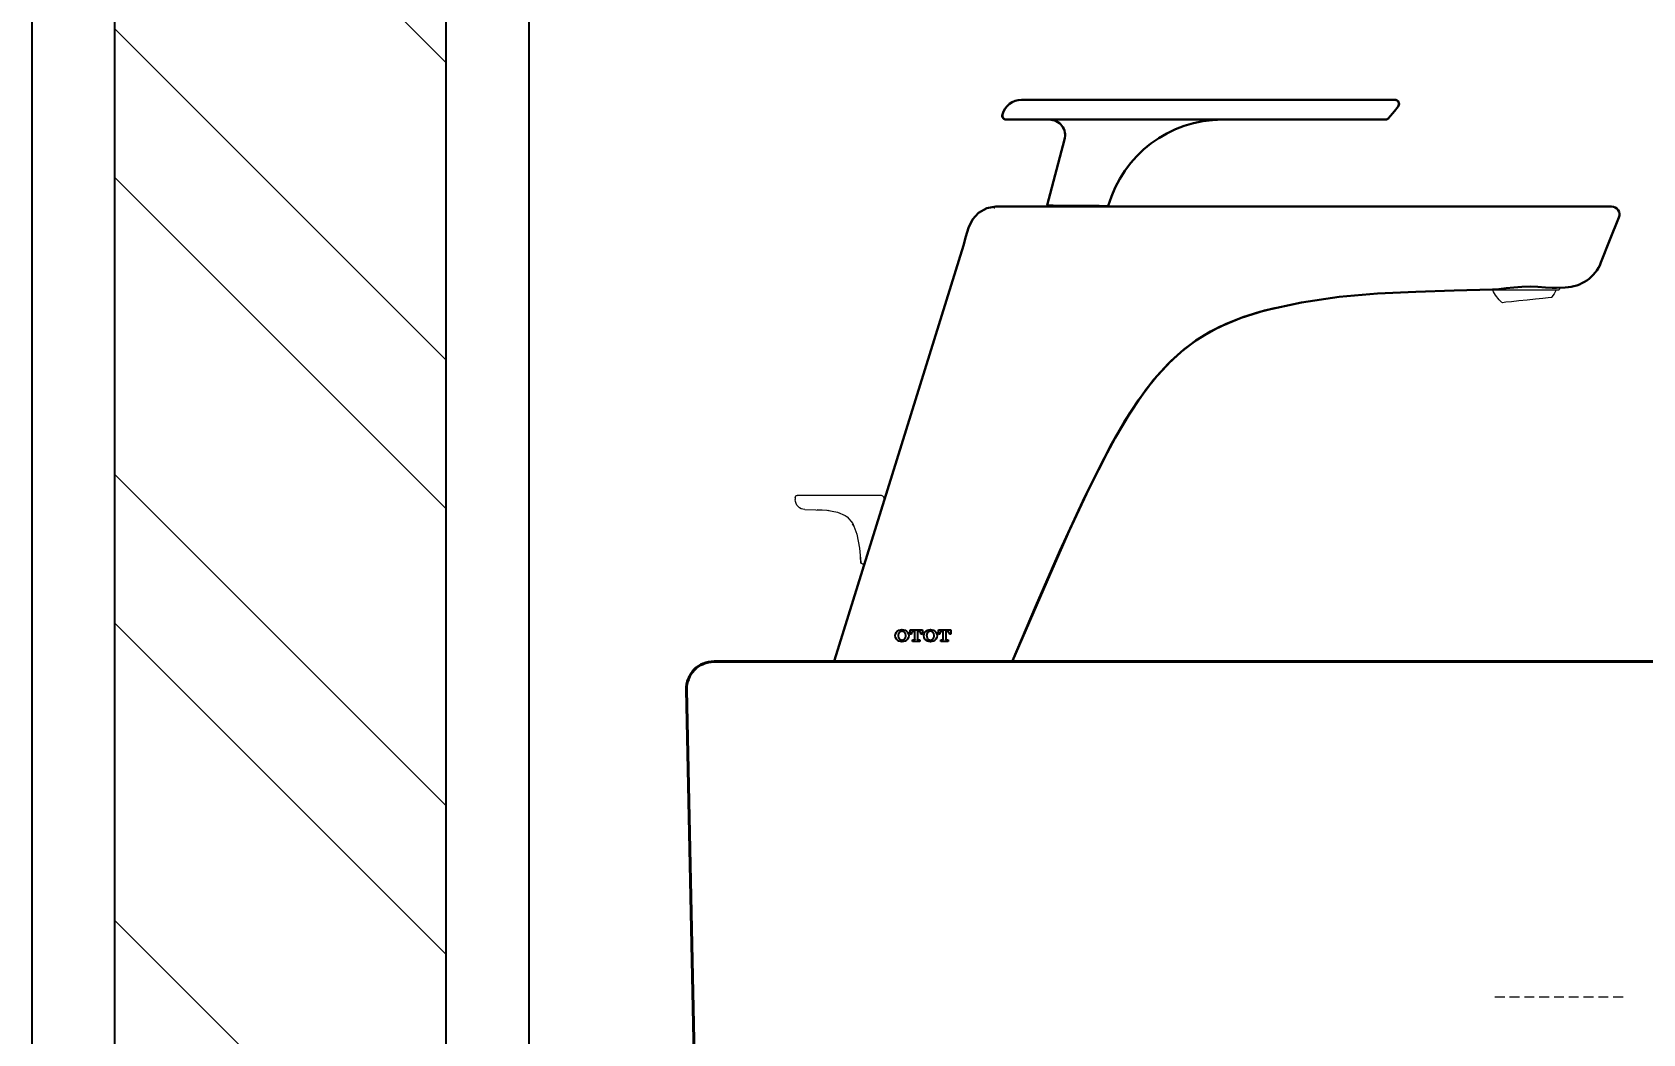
# Model space of a CAD drawing. Header units: millimetres. Extents: x 1252 to 32871, y -943 to 12244.
# Drawn here: x 12578.6 to 13069.9, y 9495.1 to 9800.7 of the extents above; entities that cross this region are included whole.
import ezdxf

# ---------------------------------------------------------------- set-up
doc = ezdxf.new("R2010")
doc.units = ezdxf.units.MM
doc.header["$MEASUREMENT"] = 0
doc.linetypes.add('HIDDEN', pattern=[0.375, 0.25, -0.125])
for name, color, linetype, lineweight in [('BAYANG', 7, 'HIDDEN', 15), ('BODY', 7, 'Continuous', 40), ('FITTING', 7, 'Continuous', 13), ('FITTING2', 7, 'Continuous', 30), ('HATCH', 8, 'Continuous', 5)]:
    doc.layers.add(name, color=color, linetype=linetype, lineweight=lineweight)
doc.layers.add('WALL', color=255, linetype='Continuous')
doc.styles.get("Standard").update_dxf_attribs({"font": 'arial.ttf'})
doc.dimstyles.new('DIM100', dxfattribs={"dimscale": 0, "dimtxt": 150, "dimasz": 50, "dimexe": 50, "dimexo": 0, "dimgap": 100, "dimtad": 1, "dimtoh": 1, "dimdec": 0, "dimdsep": 46, "dimtxsty": 'Standard', "dimblk": 'ARCHTICK', "dimcen": 1, "dimclrd": 1, "dimclre": 1, "dimadec": 0, "dimazin": 0, "dimtfac": 250, "dimtdec": 0, "dimtix": 1, "dimtmove": 0, "dimatfit": 3, "dimldrblk": 'DOT', "dimfxl": 150, "dimtolj": 1, "dimtzin": 0, "dimlwd": 5, "dimlwe": 5, "dimarcsym": 0})

# ---------------------------------------------------------------- blocks, each defined once
blk = doc.blocks.new('*U117')
at = {"layer": 'HATCH'}
h = blk.add_hatch(dxfattribs=at)
h.set_pattern_fill('ANSI32', color=0, scale=10)
h.set_pattern_definition([(45, (-33430.58, -10567.46), (-67.35192, 67.35192), []), (45, (-33385.68, -10567.46), (-67.35192, 67.35192), [])])
h.paths.add_polyline_path([(-10522.75, 50), (-10522.75, -50), (-7650.68, -50), (-7650.68, 50)])
at = {"layer": 'WALL', "color": 0}
for points in [[(-10522.75, 75), (-7650.68, 75), (-7650.68, -75), (-10522.75, -75)], [(-10522.75, 50), (-7650.68, 50), (-7650.68, -50), (-10522.75, -50)]]:
    blk.add_lwpolyline(points, close=True, dxfattribs=at)
blk = doc.blocks.new('sasaasw')
for points in [[(2111290.057, -64814.8), (2111290.057, -64814.91)], [(2111290.37, -64814.8), (2111290.057, -64814.8)], [(2111290.057, -64814.91), (2111290.092, -64814.91)], [(2111290.092, -64814.91), (2111290.092, -64814.894)], [(2111290.156, -64815.055), (2111290.118, -64815.055)], [(2111290.118, -64815.055), (2111290.118, -64815.09)], [(2111290.118, -64815.09), (2111290.309, -64815.09)], [(2111290.151, -64814.835), (2111290.178, -64814.835)], [(2111290.178, -64814.835), (2111290.178, -64815.033)], [(2111290.249, -64814.835), (2111290.276, -64814.835)], [(2111290.249, -64815.033), (2111290.249, -64814.835)], [(2111290.309, -64815.055), (2111290.271, -64815.055)], [(2111290.309, -64815.09), (2111290.309, -64815.055)], [(2111290.335, -64814.894), (2111290.335, -64814.91)], [(2111290.335, -64814.91), (2111290.37, -64814.91)], [(2111290.37, -64814.91), (2111290.37, -64814.8)], [(2111290.496, -64814.88), (2111290.485, -64814.946)], [(2111290.485, -64814.946), (2111290.496, -64815.01)], [(2111290.661, -64814.944), (2111290.65, -64814.88)], [(2111290.65, -64815.01), (2111290.661, -64814.944)], [(2111291.089, -64814.8), (2111290.776, -64814.8)], [(2111290.776, -64814.8), (2111290.776, -64814.91)], [(2111290.776, -64814.91), (2111290.811, -64814.91)], [(2111290.811, -64814.91), (2111290.811, -64814.894)], [(2111290.875, -64815.055), (2111290.837, -64815.055)], [(2111290.837, -64815.055), (2111290.837, -64815.09)], [(2111290.837, -64815.09), (2111291.028, -64815.09)], [(2111290.871, -64814.835), (2111290.897, -64814.835)], [(2111290.897, -64814.835), (2111290.897, -64815.033)], [(2111290.968, -64815.033), (2111290.968, -64814.835)], [(2111290.968, -64814.835), (2111290.995, -64814.835)], [(2111291.028, -64815.055), (2111290.99, -64815.055)], [(2111291.028, -64815.09), (2111291.028, -64815.055)], [(2111291.054, -64814.894), (2111291.054, -64814.91)], [(2111291.054, -64814.91), (2111291.089, -64814.91)], [(2111291.089, -64814.91), (2111291.089, -64814.8)], [(2111291.216, -64814.88), (2111291.205, -64814.946)], [(2111291.205, -64814.946), (2111291.216, -64815.01)], [(2111291.38, -64814.944), (2111291.369, -64814.88)], [(2111291.369, -64815.01), (2111291.38, -64814.944)], [(2111291.426, -64814.85), (2111291.439, -64814.85)]]:
    blk.add_lwpolyline(points)
for points in [[(2111290.151, -64814.835, 0.414213), (2111290.092, -64814.894)], [(2111290.156, -64815.055, 0.414215), (2111290.178, -64815.033)], [(2111290.249, -64815.033, 0.414214), (2111290.271, -64815.055)], [(2111290.335, -64814.894, 0.414214), (2111290.276, -64814.835)], [(2111290.434, -64814.855, 0.331832), (2111290.434, -64815.035)], [(2111290.712, -64814.855, 0.470833), (2111290.434, -64814.855)], [(2111290.712, -64814.855, 0.470833), (2111290.434, -64814.855)], [(2111290.434, -64815.035, 0.470833), (2111290.712, -64815.035)], [(2111290.65, -64814.88, 0.712968), (2111290.496, -64814.88)], [(2111290.496, -64815.01, 0.712968), (2111290.65, -64815.01)], [(2111290.712, -64815.035, 0.331832), (2111290.712, -64814.855)], [(2111290.871, -64814.835, 0.414213), (2111290.811, -64814.894)], [(2111290.875, -64815.055, 0.414214), (2111290.897, -64815.033)], [(2111290.968, -64815.033, 0.414214), (2111290.99, -64815.055)], [(2111291.054, -64814.894, 0.414214), (2111290.995, -64814.835)], [(2111291.153, -64814.855, 0.331833), (2111291.153, -64815.035)], [(2111291.432, -64814.855, 0.470834), (2111291.153, -64814.855)], [(2111291.432, -64814.855, 0.470833), (2111291.153, -64814.855)], [(2111291.153, -64815.035, 0.470834), (2111291.432, -64815.035)], [(2111291.153, -64815.035, 0.470833), (2111291.432, -64815.035)], [(2111291.369, -64814.88, 0.712968), (2111291.216, -64814.88)], [(2111291.216, -64815.01, 0.712968), (2111291.369, -64815.01)], [(2111291.432, -64815.035, 0.331832), (2111291.432, -64814.855)]]:
    blk.add_lwpolyline(points, format="xyb")
at = {"layer": 'BAYANG'}
blk.add_lwpolyline([(2111276.259, -64824.102), (2111272.959, -64824.102)], dxfattribs=at)
at = {"layer": 'BODY'}
for points in [[(2111251.959, -64815.602), (2111296.059, -64815.602)], [(2111296.559, -64825.602), (2111296.759, -64816.317)]]:
    blk.add_lwpolyline(points, dxfattribs=at)
blk.add_lwpolyline([(2111296.759, -64816.317, 0.420531), (2111296.059, -64815.602)], format="xyb", dxfattribs=at)
at = {"layer": 'FITTING'}
for points in [[(2111284.792, -64804.065), (2111288.901, -64804.065)], [(2111286.061, -64804.043), (2111286.089, -64804.043)], [(2111286.089, -64804.043), (2111286.168, -64804.041)], [(2111286.168, -64804.041), (2111286.291, -64804.039)], [(2111286.291, -64804.039), (2111286.449, -64804.037)], [(2111286.449, -64804.037), (2111286.513, -64804.036)], [(2111286.513, -64804.036), (2111286.578, -64804.035)], [(2111286.578, -64804.035), (2111287.358, -64804.035)], [(2111286.578, -64804.065), (2111286.578, -64804.035)], [(2111287.358, -64804.035), (2111287.408, -64804.033)], [(2111287.358, -64804.065), (2111287.358, -64804.035)], [(2111287.408, -64804.033), (2111287.456, -64804.032)], [(2111287.456, -64804.032), (2111287.501, -64804.031)], [(2111287.501, -64804.031), (2111287.54, -64804.029)], [(2111287.54, -64804.029), (2111287.572, -64804.028)], [(2111287.572, -64804.028), (2111287.596, -64804.028)], [(2111287.596, -64804.028), (2111287.61, -64804.027)], [(2111287.61, -64804.027), (2111287.615, -64804.027)], [(2111274.613, -64806.122), (2111274.621, -64806.147)], [(2111274.621, -64806.147), (2111274.632, -64806.179)], [(2111276.388, -64806.179), (2111274.632, -64806.179)], [(2111274.816, -64806.36), (2111274.816, -64806.36)], [(2111274.828, -64806.362), (2111274.816, -64806.36)], [(2111274.905, -64806.37), (2111274.828, -64806.362)], [(2111275.043, -64806.384), (2111274.905, -64806.37)], [(2111275.228, -64806.404), (2111275.043, -64806.384)], [(2111275.437, -64806.426), (2111275.228, -64806.404)], [(2111275.648, -64806.448), (2111275.437, -64806.426)], [(2111275.836, -64806.468), (2111275.648, -64806.448)], [(2111275.981, -64806.483), (2111275.836, -64806.468)], [(2111276.066, -64806.492), (2111275.981, -64806.483)], [(2111276.077, -64806.493), (2111276.066, -64806.492)], [(2111291.757, -64811.435), (2111291.779, -64811.41)], [(2111291.779, -64811.41), (2111291.809, -64811.394)], [(2111291.809, -64811.394), (2111291.842, -64811.388)], [(2111291.842, -64811.388), (2111291.899, -64811.388)], [(2111291.899, -64811.388), (2111292.06, -64811.388)], [(2111292.06, -64811.388), (2111292.381, -64811.388)], [(2111292.381, -64811.388), (2111292.665, -64811.388)], [(2111292.665, -64811.388), (2111293.234, -64811.388)], [(2111293.234, -64811.388), (2111293.802, -64811.388)], [(2111293.802, -64811.388), (2111293.949, -64811.388)], [(2111291.742, -64811.489), (2111291.744, -64811.467)], [(2111291.742, -64811.496), (2111291.742, -64811.489)], [(2111291.742, -64811.489), (2111291.742, -64811.489)], [(2111291.744, -64811.467), (2111291.757, -64811.435)], [(2111291.932, -64812.117), (2111291.744, -64811.511)], [(2111292.929, -64811.815), (2111292.731, -64811.898)], [(2111293.2, -64811.766), (2111292.929, -64811.815)], [(2111293.141, -64811.779), (2111293.166, -64811.774)], [(2111293.189, -64811.772), (2111293.446, -64811.753)], [(2111293.477, -64811.751), (2111293.2, -64811.766)], [(2111293.754, -64811.746), (2111293.477, -64811.751)], [(2111293.999, -64811.439), (2111293.999, -64811.496)], [(2111291.972, -64812.244), (2111291.865, -64811.901)], [(2111292.142, -64812.792), (2111291.932, -64812.117)], [(2111292.54, -64812.103), (2111292.437, -64812.37)], [(2111292.514, -64812.159), (2111292.549, -64812.106)], [(2111292.687, -64811.929), (2111292.54, -64812.103)], [(2111292.731, -64811.898), (2111292.687, -64811.929)], [(2111292.437, -64812.37), (2111292.37, -64812.726)], [(2111292.194, -64812.958), (2111292.142, -64812.792)], [(2111292.21, -64813.011), (2111292.194, -64812.958)], [(2111292.228, -64813.066), (2111292.21, -64813.011)], [(2111292.233, -64813.084), (2111292.228, -64813.066)], [(2111292.37, -64812.726), (2111292.335, -64813.087)], [(2111292.336, -64813.087), (2111292.347, -64812.955)], [(2111292.237, -64813.096), (2111292.233, -64813.084)], [(2111292.237, -64813.098), (2111292.237, -64813.096)], [(2111292.335, -64813.087), (2111292.335, -64813.087)], [(2111292.335, -64813.087), (2111292.335, -64813.087)], [(2111288.494, -64815.584), (2111288.494, -64815.584)], [(2111289.579, -64815.602), (2111288.522, -64815.602)], [(2111292.797, -64815.578), (2111292.797, -64815.572)], [(2111292.797, -64815.584), (2111292.797, -64815.578)], [(2111292.797, -64815.589), (2111292.797, -64815.584)], [(2111292.797, -64815.593), (2111292.797, -64815.589)], [(2111292.797, -64815.597), (2111292.797, -64815.593)], [(2111292.797, -64815.6), (2111292.797, -64815.597)], [(2111292.797, -64815.602), (2111292.797, -64815.6)], [(2111292.797, -64815.602), (2111292.797, -64815.602)]]:
    blk.add_lwpolyline(points, dxfattribs=at)
for points in [[(2111286.061, -64804.043, 0.33509), (2111286.09, -64804.065)], [(2111287.586, -64804.065, 0.493145), (2111287.615, -64804.027)], [(2111288.951, -64804.115, 0.412681), (2111288.901, -64804.065)], [(2111274.707, -64806.179, 0.052819), (2111274.816, -64806.36)], [(2111276.08, -64806.497, 0.099198), (2111276.313, -64806.179)], [(2111293.999, -64811.439, 0.414214), (2111293.949, -64811.388)], [(2111293.754, -64811.746, 0.406963), (2111293.999, -64811.496)], [(2111292.237, -64813.098, 0.826823), (2111292.335, -64813.087)], [(2111292.238, -64813.098, 0.828692), (2111292.335, -64813.087)], [(2111288.494, -64815.584, 0.29855), (2111288.522, -64815.602)]]:
    blk.add_lwpolyline(points, format="xyb", dxfattribs=at)
at = {"layer": 'FITTING2'}
for points in [[(2111278.789, -64801.356, 0.628876), (2111278.711, -64801.519)], [(2111278.791, -64801.359, 0.628842), (2111278.713, -64801.522)], [(2111288.747, -64801.732, 0.341907), (2111288.262, -64801.356)], [(2111278.952, -64801.82, 0.227838), (2111279.03, -64801.858)], [(2111286.061, -64804.043, 0.33509), (2111283.167, -64801.858)], [(2111287.557, -64801.858, 0.493145), (2111287.169, -64802.363)], [(2111288.647, -64801.858, 0.498168), (2111288.744, -64801.73)], [(2111288.65, -64801.858, 0.490314), (2111288.747, -64801.732)], [(2111273.298, -64804.065, 0.530598), (2111273.112, -64804.34)], [(2111273.57, -64805.486, 0.298796), (2111274.473, -64806.116)], [(2111292.976, -64815.602, 0.505575), (2111293.004, -64815.563)]]:
    blk.add_lwpolyline(points, format="xyb", dxfattribs=at)
for points in [[(2111278.808, -64801.641), (2111278.713, -64801.522)], [(2111288.262, -64801.356), (2111278.788, -64801.356)], [(2111278.952, -64801.82), (2111278.808, -64801.641)], [(2111279.829, -64801.858), (2111279.03, -64801.858)], [(2111288.473, -64801.858), (2111279.829, -64801.858)], [(2111288.647, -64801.858), (2111288.473, -64801.858)], [(2111288.744, -64801.73), (2111288.747, -64801.732)], [(2111288.747, -64801.732), (2111288.747, -64801.732)], [(2111287.169, -64802.363), (2111287.615, -64804.027)], [(2111273.298, -64804.065), (2111274.05, -64804.065)], [(2111277.978, -64804.065), (2111274.05, -64804.065)], [(2111283.445, -64804.065), (2111277.978, -64804.065)], [(2111286.178, -64804.064), (2111283.445, -64804.065)], [(2111288.911, -64804.065), (2111286.178, -64804.064)], [(2111289.143, -64804.105), (2111288.911, -64804.065)], [(2111273.112, -64804.34), (2111273.34, -64804.91)], [(2111289.349, -64804.219), (2111289.143, -64804.105)], [(2111289.506, -64804.395), (2111289.349, -64804.219)], [(2111289.604, -64804.603), (2111289.506, -64804.395)], [(2111289.672, -64804.826), (2111289.604, -64804.603)], [(2111289.734, -64805.051), (2111289.672, -64804.826)], [(2111273.34, -64804.91), (2111273.57, -64805.486)], [(2111290.478, -64807.441), (2111289.734, -64805.051)], [(2111274.473, -64806.116), (2111274.699, -64806.122)], [(2111274.699, -64806.122), (2111274.805, -64806.122)], [(2111274.805, -64806.122), (2111274.976, -64806.113)], [(2111274.976, -64806.113), (2111275.168, -64806.101)], [(2111275.168, -64806.101), (2111275.367, -64806.094)], [(2111275.367, -64806.094), (2111275.578, -64806.098)], [(2111275.578, -64806.098), (2111275.778, -64806.113)], [(2111275.778, -64806.113), (2111275.975, -64806.135)], [(2111275.975, -64806.135), (2111276.155, -64806.157)], [(2111276.155, -64806.157), (2111276.323, -64806.17)], [(2111276.323, -64806.17), (2111277.293, -64806.195)], [(2111277.293, -64806.195), (2111278.265, -64806.224)], [(2111278.265, -64806.224), (2111279.237, -64806.272)], [(2111279.237, -64806.272), (2111280.203, -64806.356)], [(2111280.203, -64806.356), (2111281.159, -64806.492)], [(2111281.159, -64806.492), (2111282.103, -64806.698)], [(2111282.215, -64806.729), (2111281.849, -64806.642)], [(2111282.103, -64806.698), (2111282.69, -64806.881)], [(2111282.649, -64806.865), (2111282.215, -64806.729)], [(2111283.072, -64807.033), (2111282.649, -64806.865)], [(2111282.69, -64806.881), (2111283.257, -64807.122)], [(2111283.467, -64807.231), (2111283.072, -64807.033)], [(2111283.257, -64807.122), (2111283.789, -64807.426)], [(2111283.843, -64807.463), (2111283.467, -64807.231)], [(2111283.789, -64807.426), (2111284.147, -64807.691)], [(2111284.202, -64807.737), (2111283.843, -64807.463)], [(2111284.147, -64807.691), (2111284.479, -64807.987)], [(2111284.535, -64808.042), (2111284.202, -64807.737)], [(2111293.004, -64815.563), (2111290.478, -64807.441)], [(2111284.479, -64807.987), (2111284.912, -64808.459)], [(2111284.834, -64808.366), (2111284.535, -64808.042)], [(2111285.11, -64808.71), (2111284.834, -64808.366)], [(2111284.912, -64808.459), (2111285.299, -64808.972)], [(2111285.519, -64809.306), (2111285.11, -64808.71)], [(2111285.299, -64808.972), (2111285.649, -64809.514)], [(2111285.888, -64809.927), (2111285.519, -64809.306)], [(2111285.649, -64809.514), (2111285.969, -64810.074)], [(2111286.226, -64810.56), (2111285.888, -64809.927)], [(2111285.969, -64810.074), (2111286.658, -64811.421)], [(2111286.544, -64811.202), (2111286.226, -64810.56)], [(2111287.05, -64812.289), (2111286.544, -64811.202)], [(2111286.658, -64811.421), (2111287.292, -64812.798)], [(2111287.537, -64813.385), (2111287.05, -64812.289)], [(2111287.292, -64812.798), (2111287.896, -64814.19)], [(2111288.494, -64815.584), (2111287.537, -64813.385)], [(2111287.896, -64814.19), (2111288.494, -64815.584)], [(2111292.797, -64815.602), (2111289.579, -64815.602)], [(2111292.976, -64815.602), (2111292.797, -64815.602)]]:
    blk.add_lwpolyline(points, dxfattribs=at)
blk = doc.blocks.new('_ArchTick')
at = {"color": 0, "linetype": 'ByBlock', "const_width": 0.15}
blk.add_lwpolyline([(-0.5, -0.5), (0.5, 0.5)], dxfattribs=at)
blk = doc.blocks.new('*D229')
at = {"color": 1, "lineweight": 5, "transparency": 16777216}
for p, q in [((12730.04, 11558.67), (11936.89, 11558.67)), ((11986.89, 11558.67), (11986.89, 8758.67)), ((12730.04, 8758.67), (11936.89, 8758.67))]:
    blk.add_line(p, q, dxfattribs=at)
at = {"layer": 'Defpoints', "color": 0, "transparency": 16777216}
for p in [(12730.04, 11558.67), (11986.89, 8758.67), (12730.04, 8758.67)]:
    blk.add_point(p, dxfattribs=at)
at = {"color": 1, "lineweight": 5, "transparency": 16777216, "xscale": 50, "yscale": 50, "zscale": 50}
for p, rotation in [((11986.89, 11558.67), 90), ((11986.89, 8758.67), 270)]:
    blk.add_blockref('_ArchTick', p, dxfattribs=dict(at, rotation=rotation))
at = {"color": 0, "transparency": 16777216, "insert": (11810.3, 10158.67), "char_height": 150, "attachment_point": 5, "rotation": 90}
blk.add_mtext('\\A1;2800', dxfattribs=at)
blk = doc.blocks.new('_DOT')
at = {"color": 0, "linetype": 'ByBlock'}
blk.add_line((-0.5, 0), (-1, 0), dxfattribs=at)
at = {"color": 0, "linetype": 'ByBlock', "const_width": 0.5}
blk.add_lwpolyline([(-0.25, 0, 1), (0.25, 0, 1)], format="xyb", close=True, dxfattribs=at)

msp = doc.modelspace()

# ---------------------------------------------------------------- block references
at = {"xscale": 1.009725849341427, "yscale": 1.009725849341427, "zscale": 1.009725849341427, "rotation": 270}
msp.add_blockref('*U117', (12654.31, 1033.57), dxfattribs=at)
at = {"xscale": -12.03094812163898, "yscale": 12.03094812163898, "zscale": 12.03094812163898}
msp.add_blockref('sasaasw', (25413679.94, 789401.81), dxfattribs=at)

# ---------------------------------------------------------------- dimensions: what is measured, and where the dimension line sits
dim = msp.add_linear_dim(base=(11986.89, 8758.67), p1=(12730.04, 11558.67), p2=(12730.04, 8758.67), angle=90, dimstyle='DIM100', override={"dimscale": 1})
dim.commit()
dim.dimension.update_dxf_attribs({"geometry": '*D229', "text_midpoint": (11810.3, 10158.67)})

doc.saveas('drawing.dxf')
